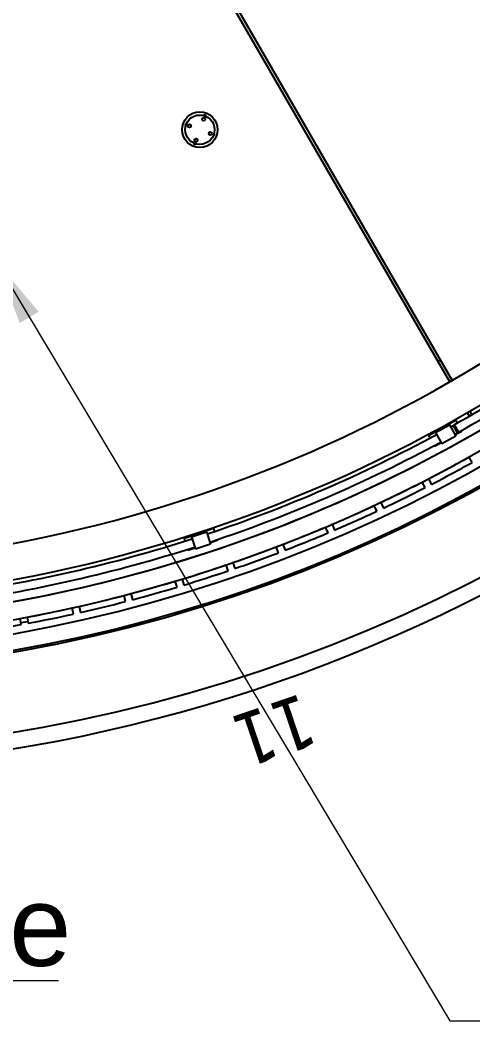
# Model space of a CAD drawing. Header units: millimetres. Extents: x 0 to 89100, y 0 to 63000.
# Drawn here: x 44368 to 46916, y 5425 to 11054 of the extents above; entities that cross this region are included whole.
import ezdxf

# ---------------------------------------------------------------- set-up
doc = ezdxf.new("R2010")
doc.units = ezdxf.units.MM
doc.header["$LTSCALE"] = 150
doc.layers.add('4003-AREA-02.1_F-Foundation', color=7, linetype='Continuous', lineweight=25, true_color=0xadadad)
for name, color, linetype, lineweight in [('4003-AREA-02.1_T-Tank', 7, 'Continuous', 25), ('Symbol', 7, 'Continuous', 18), ('Visible', 7, 'Continuous', 25), ('Visible Narrow', 7, 'Continuous', 18)]:
    doc.layers.add(name, color=color, linetype=linetype, lineweight=lineweight)
doc.styles.add('Text Style185', font='tahoma.ttf')
doc.styles.add('Title', font='arial.ttf')
doc.dimstyles.new('Default - Method 2a$7', dxfattribs={"dimscale": 150, "dimtxt": 3, "dimasz": 2.5, "dimexe": 3, "dimexo": 0.5, "dimgap": 0.7, "dimtad": 0, "dimtoh": 1, "dimdec": 1, "dimrnd": 1e-08, "dimtxsty": 'Title', "dimcen": 0.09, "dimdle": 10, "dimclrd": 256, "dimclre": 256, "dimclrt": 7, "dimazin": 2, "dimtfac": 0.833333, "dimtdec": 1, "dimtmove": 0, "dimatfit": 3, "dimfxl": 1, "dimtolj": 1, "dimlwd": -1, "dimlwe": -1, "dimarcsym": 0})

msp = doc.modelspace()

# ---------------------------------------------------------------- linework, layer by layer
at = {"layer": '4003-AREA-02.1_F-Foundation'}
msp.add_circle((42877.43, 15802.58), 8430, dxfattribs=at)
at = {"layer": '4003-AREA-02.1_T-Tank'}
msp.add_circle((42877.43, 15802.58), 8150, dxfattribs=at)
at = {"layer": 'Visible'}
for p, q in [((46784.53, 9019.3), (43086.42, 15424.61)), ((43100.28, 15432.61), (46798.39, 9027.29)), ((46895.93, 8826.35), (46884.68, 8845.83)), ((46898.54, 8853.82), (46909.78, 8834.35)), ((46818.59, 8801.73), (46777.39, 8779.12)), ((46818.59, 8801.73), (46826.71, 8786.93)), ((46666.05, 8718.02), (46707.25, 8740.63)), ((46705.27, 8733.84), (46784.17, 8777.14)), ((46705.27, 8733.84), (46740.39, 8669.84)), ((46715.14, 8744.96), (46707.25, 8740.63)), ((46709.66, 8736.25), (46707.25, 8740.63)), ((46716.59, 8742.33), (46711.33, 8739.44)), ((46712.29, 8737.69), (46711.33, 8739.44)), ((46712.61, 8749.57), (46713.7, 8747.59)), ((46713.7, 8747.59), (46715.14, 8744.96)), ((46769.5, 8774.79), (46715.14, 8744.96)), ((46716.59, 8742.33), (46770.94, 8772.16)), ((46766.97, 8779.38), (46768.05, 8777.42)), ((46769.5, 8774.79), (46768.05, 8777.42)), ((46769.5, 8774.79), (46777.39, 8779.12)), ((46770.94, 8772.16), (46776.2, 8775.04)), ((46777.16, 8773.29), (46776.2, 8775.04)), ((46779.79, 8774.73), (46777.39, 8779.12)), ((46784.17, 8777.14), (46819.29, 8713.14)), ((46804.41, 8774.43), (46827.97, 8732.26)), ((46806.19, 8771.24), (46806.77, 8772.22)), ((46810.5, 8777.83), (46834.1, 8735.69)), ((46812.29, 8774.65), (46811.15, 8774.67)), ((46826.2, 8735.45), (46816.19, 8753.34)), ((46852.27, 8740.36), (46816.32, 8720.64)), ((46832.31, 8738.87), (46822.3, 8756.76)), ((46826.19, 8735.45), (46826.2, 8735.45)), ((46826.2, 8735.45), (46827.35, 8735.43)), ((46832.31, 8738.87), (46831.73, 8737.88)), ((46832.31, 8738.87), (46832.32, 8738.87)), ((46849.95, 8744.59), (46852.27, 8740.36)), ((46666.05, 8718.02), (46674.17, 8703.22)), ((46699.73, 8656.65), (46735.67, 8676.38)), ((46735.67, 8676.38), (46736.55, 8676.86)), ((46819.29, 8713.14), (46740.39, 8669.84)), ((46815.45, 8720.16), (46816.32, 8720.64)), ((46697.41, 8660.88), (46699.73, 8656.65)), ((46911.28, 8565.92), (46894.16, 8596.45)), ((46645.85, 8424.22), (46629.85, 8455.35)), ((46665.43, 8473.63), (46681.43, 8442.5)), ((46396.81, 8340.92), (46411.67, 8309.23)), ((46375.45, 8292.25), (46360.59, 8323.94)), ((45331.83, 8147.82), (45417.38, 8175.78)), ((45341.87, 8162.16), (45342.65, 8159.77)), ((45402.52, 8176.18), (45343.58, 8156.92)), ((45344.52, 8154.07), (45403.45, 8173.33)), ((45400.8, 8181.42), (45401.58, 8179.03)), ((45402.52, 8176.18), (45401.58, 8179.03)), ((45402.52, 8176.18), (45411.07, 8178.98)), ((45403.45, 8173.33), (45409.15, 8175.19)), ((45409.77, 8173.29), (45409.15, 8175.19)), ((45455.75, 8193.58), (45411.07, 8178.98)), ((45412.62, 8174.22), (45411.07, 8178.98)), ((45417.38, 8175.78), (45440.05, 8106.39)), ((45455.75, 8193.58), (45460.99, 8177.53)), ((46100.43, 8170.19), (46086.74, 8202.4)), ((46123.55, 8218.05), (46137.25, 8185.84)), ((45290.35, 8139.52), (45335.03, 8154.12)), ((45290.35, 8139.52), (45295.6, 8123.48)), ((45331.83, 8147.82), (45354.51, 8078.43)), ((45343.58, 8156.92), (45335.03, 8154.12)), ((45336.58, 8149.37), (45335.03, 8154.12)), ((45344.52, 8154.07), (45338.81, 8152.2)), ((45339.43, 8150.3), (45338.81, 8152.2)), ((45342.65, 8159.77), (45343.58, 8156.92)), ((45440.05, 8106.39), (45354.51, 8078.43)), ((45437.57, 8113.99), (45438.52, 8114.3)), ((45477.49, 8127.04), (45438.52, 8114.3)), ((45475.99, 8131.62), (45477.49, 8127.04)), ((45310.6, 8077.57), (45312.1, 8072.99)), ((45312.1, 8072.99), (45351.07, 8085.72)), ((45351.07, 8085.72), (45352.02, 8086.03)), ((45821.17, 8058.19), (45808.65, 8090.88)), ((45846.01, 8105.18), (45858.52, 8072.49)), ((45564.55, 8002.46), (45575.87, 7969.34)), ((45538.02, 7956.41), (45526.7, 7989.53)), ((45251.36, 7864.97), (45241.25, 7898.48)), ((45279.55, 7910.04), (45289.66, 7876.53)), ((44991.38, 7828.02), (45000.26, 7794.16)), ((44961.57, 7784.01), (44952.69, 7817.86)), ((44669.04, 7713.62), (44661.39, 7747.77)), ((44700.42, 7756.52), (44708.07, 7722.36)), ((44374.14, 7653.9), (44367.73, 7688.31)), ((44371.89, 7665.97), (44411.6, 7671.2)), ((44407.06, 7695.63), (44413.46, 7661.22))]:
    msp.add_line(p, q, dxfattribs=at)
for centre, radius in [((42877.43, 15802.58), 8250), ((45379.39, 10437.11), 100), ((45379.39, 10437.11), 82.5), ((45400.77, 10495.84), 9), ((45400.77, 10495.84), 8.75), ((45320.66, 10458.49), 9), ((45320.66, 10458.49), 8.75), ((45438.12, 10415.74), 9), ((45438.12, 10415.74), 8.75), ((45358.02, 10378.38), 9), ((45358.02, 10378.38), 8.75)]:
    msp.add_circle(centre, radius, dxfattribs=at)
for centre, radius, start, end in [((42877.43, 15802.58), 8420, 197.272232, 162.727768), ((42877.43, 15802.58), 8326.9, 263.582685, 162.528471), ((42877.43, 15802.58), 8966, 196.190456, 314.034915), ((45304.22, 10464.47), 7, 88.60084, 231.39916), ((45406.75, 10512.29), 7, 358.60084, 141.39916), ((45454.57, 10409.75), 7, 268.60084, 51.39916), ((45352.03, 10361.94), 7, 178.60084, 321.39916), ((42877.43, 15802.58), 8050.85, 299.243935, 309.095318), ((42877.43, 15802.58), 8099.15, 299.243935, 309.097228), ((42877.43, 15802.58), 8874, 225.297004, 314.029925), ((42877.43, 15802.58), 7695, 299.940433, 300.059567), ((42877.43, 15802.58), 8150, 280.056241, 299.943759), ((42877.43, 15802.58), 8050.85, 299.077287, 299.194267), ((46811.07, 8769.67), 5, 89.09938, 149.33882), ((42877.43, 15802.58), 8099.15, 299.075377, 299.194267), ((46827.42, 8740.43), 5, 269.09938, 329.33882), ((42877.43, 15802.58), 8050.85, 288.418746, 298.436777), ((42877.43, 15802.58), 8099.15, 288.416836, 298.438687), ((42877.43, 15802.58), 8250, 297.332379, 299.135506), ((42877.43, 15802.58), 8285, 297.331792, 299.136093), ((42877.43, 15802.58), 8250, 295.251454, 297.054581), ((42877.43, 15802.58), 8285, 295.250868, 297.055168), ((42877.43, 15802.58), 8250, 293.170529, 294.973656), ((42877.43, 15802.58), 8285, 293.169943, 294.974243), ((42877.43, 15802.58), 8250, 291.089605, 292.892731), ((42877.43, 15802.58), 8285, 291.089018, 292.893318), ((42877.43, 15802.58), 8050.85, 277.760205, 287.778236), ((42877.43, 15802.58), 8099.15, 277.758295, 287.780146), ((42877.43, 15802.58), 8250, 289.00868, 290.811807), ((42877.43, 15802.58), 8285, 289.008093, 290.812393), ((42877.43, 15802.58), 8250, 286.927755, 288.730882), ((42877.43, 15802.58), 8285, 286.927168, 288.731469), ((42877.43, 15802.58), 8250, 284.84683, 286.649957), ((42877.43, 15802.58), 8285, 284.846243, 286.650544), ((42877.43, 15802.58), 8250, 282.765905, 284.569032), ((42877.43, 15802.58), 8285, 282.765318, 284.569619), ((42877.43, 15802.58), 8250, 280.68498, 282.488107), ((42877.43, 15802.58), 8285, 280.684394, 282.488694), ((42877.43, 15802.58), 8285, 278.603469, 280.407769)]:
    msp.add_arc(centre, radius, start, end, dxfattribs=at)
for centre, major_axis, start_param, end_param in [((42875.23, 15810.76), (-7760.56, -2090.4), 0.8223296, 2.4412936), ((42875.23, 15810.75), (-7567.45, -2038.39), 0.8233045, 2.4133827), ((42875.05, 15811.42), (-7567.34, -2038.36), 1.8299353, 1.8319769)]:
    msp.add_ellipse(centre, major_axis=major_axis, ratio=0.9999162, start_param=start_param, end_param=end_param, dxfattribs=at)
at = {"layer": 'Visible Narrow'}
for p, q in [((46715.21, 8744.83), (46716.51, 8742.46)), ((46770.87, 8772.29), (46769.57, 8774.66)), ((46827.22, 8735.66), (46806.9, 8772)), ((46831.6, 8738.11), (46811.28, 8774.44)), ((45403.4, 8173.47), (45402.56, 8176.04)), ((45343.63, 8156.78), (45344.47, 8154.21))]:
    msp.add_line(p, q, dxfattribs=at)
for points, knots in [([(46798.39, 9027.29), (46907.69, 9090.51), (47015.47, 9156.37), (47778.41, 9648.28), (48367.53, 10167.2), (48869.89, 10763.87)], [59.8117128, 59.8117128, 59.8117128, 59.8117128, 97.7089266, 97.7089266, 332.1430503, 332.1430503, 332.1430503, 332.1430503]), ([(44244.59, 8095.1), (44372.49, 8117.8), (44499.81, 8143.67), (44768.73, 8205.33), (44910.09, 8241.93), (45207.41, 8327.83), (45363.02, 8378.11), (45774.8, 8525.56), (46027.64, 8631.35), (46447.72, 8833.59), (46617.87, 8923.36), (46784.53, 9019.3)], [129.2358631, 129.2358631, 129.2358631, 129.2358631, 168.2094101, 168.2094101, 212.0059404, 212.0059404, 261.0534439, 261.0534439, 343.2210056, 343.2210056, 400.9222299, 400.9222299, 400.9222299, 400.9222299])]:
    msp.add_open_spline(points, degree=3, knots=knots, dxfattribs=at)

# ---------------------------------------------------------------- texts
at = {"layer": 'Symbol', "color": 7, "insert": (45961.63, 7271.68), "char_height": 300, "attachment_point": 7, "rotation": 198.73807, "style": 'Text Style185'}
msp.add_mtext('11', dxfattribs=at)
at = {"layer": 'Symbol', "color": 7, "insert": (42245.38, 5728.45), "char_height": 450, "width": 2410.8614, "attachment_point": 7, "style": 'Title'}
msp.add_mtext('\\fArial|b0|i0;Manhole', dxfattribs=at)

# ---------------------------------------------------------------- leaders
at = {"layer": 'Symbol', "annotation_type": 0, "has_hookline": 1, "hookline_direction": 0}
for points, text_width in [([(44227.45, 9703.93), (46784.51, 5424.97), (47159.51, 5424.97)], 3248.23), ([(40370.59, 8101.16), (41870.38, 5653.45), (42245.38, 5653.45)], 2338.71)]:
    msp.add_leader(points, dimstyle='Default - Method 2a$7', override={"dimgap": 0, "dimtad": 1}, dxfattribs=dict(at, text_width=text_width))

doc.saveas('drawing.dxf')
